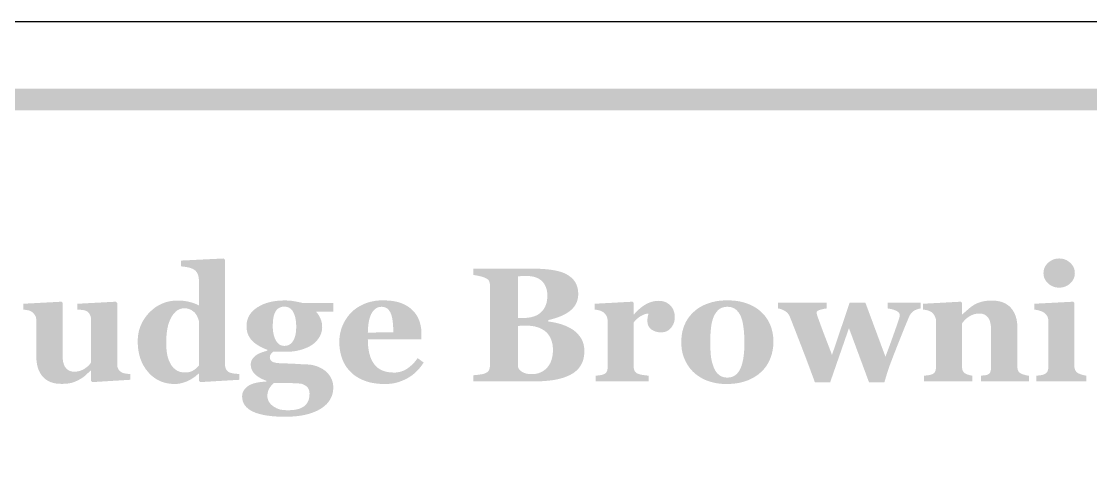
# Model space of a CAD drawing. Header units: millimetres. Extents: x 6 to 297, y 55 to 451.
# Drawn here: x 100.05 to 119.77, y 442.9 to 451.24 of the extents above; entities that cross this region are included whole.
import ezdxf

# ---------------------------------------------------------------- set-up
doc = ezdxf.new("R2010")
doc.units = ezdxf.units.MM
doc.layers.add('CUT', color=1, linetype='Continuous')
doc.layers.add('RASTER', color=7, linetype='Continuous')

msp = doc.modelspace()

# ---------------------------------------------------------------- hatches: boundary and pattern name
at = {"layer": 'RASTER'}
h = msp.add_hatch(color=7, dxfattribs=at)
h.paths.add_polyline_path([(74.2, 447.8), (74.234, 448.316), (74.338, 448.763), (74.509, 449.141), (74.75, 449.45), (75.059, 449.691), (75.438, 449.863), (75.884, 449.966), (76.4, 450), (133.6, 450), (134.116, 449.966), (134.563, 449.863), (134.941, 449.691), (135.25, 449.45), (135.491, 449.141), (135.663, 448.763), (135.766, 448.316), (135.8, 447.8), (135.8, 434.6), (135.766, 434.084), (135.663, 433.638), (135.491, 433.259), (135.25, 432.95), (134.941, 432.709), (134.563, 432.537), (134.116, 432.434), (133.6, 432.4), (76.4, 432.4), (75.884, 432.434), (75.438, 432.537), (75.059, 432.709), (74.75, 432.95), (74.509, 433.259), (74.338, 433.638), (74.234, 434.084), (74.2, 434.6)])
h.paths.add_polyline_path([(74.6, 447.8), (74.6, 434.6), (74.628, 434.178), (74.712, 433.813), (74.853, 433.503), (75.05, 433.25), (75.303, 433.053), (75.613, 432.912), (75.978, 432.828), (76.4, 432.8), (133.6, 432.8), (134.022, 432.828), (134.388, 432.912), (134.697, 433.053), (134.95, 433.25), (135.147, 433.503), (135.288, 433.813), (135.372, 434.178), (135.4, 434.6), (135.4, 447.8), (135.372, 448.222), (135.288, 448.588), (135.147, 448.897), (134.95, 449.15), (134.697, 449.347), (134.388, 449.488), (134.022, 449.572), (133.6, 449.6), (76.4, 449.6), (75.978, 449.572), (75.613, 449.488), (75.303, 449.347), (75.05, 449.15), (74.853, 448.897), (74.712, 448.588), (74.628, 448.222), (74.6, 447.8)], flags=0)
h = msp.add_hatch(color=7, dxfattribs=at)
h.paths.add_polyline_path([(104.067, 444.631), (103.345, 444.588), (103.323, 444.609), (103.323, 444.744), (103.313, 444.746), (103.294, 444.727), (103.273, 444.709), (103.252, 444.691), (103.228, 444.674), (103.203, 444.657), (103.176, 444.641), (103.148, 444.626), (103.118, 444.611), (103.088, 444.597), (103.057, 444.586), (103.026, 444.576), (102.996, 444.568), (102.965, 444.561), (102.934, 444.557), (102.903, 444.554), (102.872, 444.553), (102.799, 444.557), (102.73, 444.567), (102.664, 444.584), (102.602, 444.608), (102.542, 444.639), (102.486, 444.677), (102.433, 444.721), (102.384, 444.773), (102.339, 444.83), (102.3, 444.891), (102.267, 444.956), (102.24, 445.025), (102.219, 445.098), (102.204, 445.175), (102.195, 445.256), (102.192, 445.341), (102.195, 445.417), (102.205, 445.49), (102.222, 445.561), (102.246, 445.628), (102.276, 445.693), (102.313, 445.755), (102.356, 445.815), (102.406, 445.871), (102.462, 445.923), (102.519, 445.968), (102.58, 446.006), (102.644, 446.037), (102.71, 446.062), (102.779, 446.079), (102.851, 446.089), (102.926, 446.093), (102.956, 446.092), (102.985, 446.091), (103.014, 446.089), (103.042, 446.086), (103.07, 446.082), (103.098, 446.077), (103.125, 446.072), (103.151, 446.066), (103.177, 446.059), (103.201, 446.051), (103.224, 446.044), (103.246, 446.036), (103.267, 446.028), (103.286, 446.02), (103.303, 446.011), (103.32, 446.002), (103.32, 446.481), (103.319, 446.494), (103.318, 446.508), (103.317, 446.521), (103.314, 446.533), (103.311, 446.546), (103.307, 446.558), (103.303, 446.571), (103.298, 446.583), (103.292, 446.594), (103.286, 446.605), (103.279, 446.615), (103.272, 446.625), (103.265, 446.634), (103.257, 446.642), (103.248, 446.65), (103.239, 446.657), (103.228, 446.664), (103.215, 446.672), (103.202, 446.678), (103.188, 446.684), (103.174, 446.69), (103.158, 446.695), (103.142, 446.699), (103.126, 446.703), (103.109, 446.706), (103.092, 446.709), (103.075, 446.712), (103.057, 446.715), (103.04, 446.717), (103.023, 446.719), (103.006, 446.721), (102.989, 446.723), (102.989, 446.829), (103.78, 446.868), (103.802, 446.844), (103.802, 444.924), (103.802, 444.91), (103.803, 444.897), (103.804, 444.884), (103.806, 444.872), (103.809, 444.861), (103.812, 444.85), (103.816, 444.84), (103.82, 444.83), (103.825, 444.821), (103.831, 444.812), (103.837, 444.804), (103.844, 444.796), (103.852, 444.789), (103.86, 444.782), (103.869, 444.776), (103.879, 444.77), (103.888, 444.766), (103.897, 444.762), (103.906, 444.759), (103.917, 444.756), (103.929, 444.753), (103.942, 444.751), (103.955, 444.748), (103.969, 444.746), (103.984, 444.745), (103.998, 444.743), (104.011, 444.742), (104.023, 444.741), (104.035, 444.74), (104.047, 444.739), (104.057, 444.738), (104.067, 444.738)])
h.paths.add_polyline_path([(103.32, 444.892), (103.32, 445.719), (103.317, 445.728), (103.314, 445.736), (103.311, 445.745), (103.308, 445.755), (103.304, 445.764), (103.3, 445.774), (103.296, 445.784), (103.291, 445.794), (103.286, 445.804), (103.281, 445.814), (103.276, 445.824), (103.269, 445.834), (103.263, 445.843), (103.256, 445.853), (103.249, 445.862), (103.241, 445.871), (103.233, 445.879), (103.225, 445.886), (103.216, 445.894), (103.206, 445.9), (103.196, 445.907), (103.186, 445.914), (103.174, 445.92), (103.162, 445.926), (103.15, 445.931), (103.137, 445.936), (103.124, 445.94), (103.11, 445.943), (103.096, 445.946), (103.082, 445.948), (103.067, 445.949), (103.052, 445.949), (103.016, 445.947), (102.982, 445.939), (102.949, 445.926), (102.918, 445.908), (102.889, 445.884), (102.862, 445.856), (102.836, 445.822), (102.812, 445.784), (102.79, 445.74), (102.771, 445.692), (102.754, 445.64), (102.741, 445.584), (102.731, 445.523), (102.724, 445.459), (102.719, 445.39), (102.718, 445.316), (102.718, 445.287), (102.719, 445.258), (102.72, 445.231), (102.722, 445.204), (102.724, 445.177), (102.727, 445.152), (102.731, 445.127), (102.735, 445.103), (102.739, 445.08), (102.745, 445.057), (102.751, 445.035), (102.758, 445.013), (102.766, 444.992), (102.774, 444.971), (102.784, 444.951), (102.794, 444.931), (102.805, 444.912), (102.817, 444.894), (102.829, 444.878), (102.842, 444.862), (102.856, 444.847), (102.871, 444.834), (102.887, 444.821), (102.903, 444.809), (102.92, 444.799), (102.938, 444.79), (102.957, 444.783), (102.977, 444.777), (102.997, 444.772), (103.018, 444.768), (103.04, 444.766), (103.063, 444.766), (103.085, 444.766), (103.106, 444.768), (103.126, 444.77), (103.145, 444.774), (103.163, 444.779), (103.18, 444.785), (103.196, 444.792), (103.211, 444.8), (103.226, 444.809), (103.24, 444.819), (103.254, 444.829), (103.268, 444.84), (103.281, 444.852), (103.294, 444.864), (103.307, 444.878), (103.32, 444.892)], flags=0)
h = msp.add_hatch(color=7, dxfattribs=at)
h.paths.add_polyline_path([(119.694, 444.6), (118.768, 444.6), (118.768, 444.707), (118.778, 444.708), (118.787, 444.708), (118.796, 444.709), (118.806, 444.71), (118.815, 444.711), (118.824, 444.712), (118.834, 444.713), (118.843, 444.714), (118.852, 444.715), (118.86, 444.717), (118.869, 444.718), (118.877, 444.72), (118.885, 444.722), (118.892, 444.724), (118.899, 444.726), (118.906, 444.729), (118.917, 444.734), (118.927, 444.739), (118.937, 444.744), (118.946, 444.75), (118.953, 444.757), (118.96, 444.764), (118.966, 444.771), (118.972, 444.779), (118.976, 444.788), (118.98, 444.797), (118.983, 444.807), (118.986, 444.818), (118.988, 444.829), (118.99, 444.841), (118.99, 444.853), (118.991, 444.867), (118.991, 445.719), (118.99, 445.732), (118.989, 445.744), (118.987, 445.756), (118.985, 445.767), (118.982, 445.778), (118.978, 445.789), (118.973, 445.799), (118.967, 445.809), (118.961, 445.819), (118.955, 445.828), (118.948, 445.836), (118.941, 445.844), (118.933, 445.852), (118.926, 445.859), (118.917, 445.865), (118.909, 445.871), (118.902, 445.876), (118.894, 445.88), (118.885, 445.884), (118.876, 445.889), (118.865, 445.893), (118.854, 445.897), (118.842, 445.901), (118.829, 445.905), (118.816, 445.909), (118.803, 445.912), (118.79, 445.916), (118.778, 445.918), (118.766, 445.921), (118.754, 445.923), (118.743, 445.924), (118.731, 445.926), (118.731, 446.033), (119.449, 446.071), (119.471, 446.049), (119.471, 444.886), (119.472, 444.873), (119.473, 444.861), (119.474, 444.849), (119.477, 444.838), (119.48, 444.828), (119.484, 444.817), (119.488, 444.808), (119.493, 444.798), (119.499, 444.79), (119.505, 444.782), (119.512, 444.774), (119.52, 444.767), (119.528, 444.761), (119.537, 444.755), (119.546, 444.75), (119.556, 444.745), (119.564, 444.742), (119.571, 444.739), (119.579, 444.736), (119.587, 444.733), (119.595, 444.73), (119.603, 444.727), (119.612, 444.724), (119.621, 444.722), (119.629, 444.719), (119.638, 444.717), (119.647, 444.715), (119.656, 444.713), (119.666, 444.711), (119.675, 444.709), (119.684, 444.708), (119.694, 444.707)])
h.paths.add_polyline_path([(119.48, 446.598), (119.479, 446.571), (119.475, 446.544), (119.468, 446.519), (119.459, 446.495), (119.447, 446.472), (119.432, 446.45), (119.414, 446.428), (119.394, 446.408), (119.372, 446.39), (119.349, 446.374), (119.326, 446.361), (119.301, 446.35), (119.275, 446.341), (119.248, 446.335), (119.22, 446.331), (119.191, 446.33), (119.162, 446.331), (119.134, 446.335), (119.107, 446.341), (119.081, 446.35), (119.056, 446.361), (119.032, 446.374), (119.009, 446.39), (118.987, 446.408), (118.967, 446.428), (118.95, 446.45), (118.935, 446.472), (118.923, 446.495), (118.913, 446.519), (118.907, 446.544), (118.903, 446.571), (118.901, 446.598), (118.903, 446.625), (118.907, 446.652), (118.913, 446.677), (118.923, 446.701), (118.935, 446.725), (118.95, 446.747), (118.967, 446.768), (118.987, 446.788), (119.009, 446.807), (119.032, 446.823), (119.056, 446.837), (119.081, 446.848), (119.107, 446.856), (119.134, 446.863), (119.162, 446.866), (119.191, 446.868), (119.221, 446.866), (119.249, 446.863), (119.276, 446.856), (119.302, 446.848), (119.327, 446.837), (119.35, 446.823), (119.373, 446.807), (119.395, 446.788), (119.415, 446.768), (119.432, 446.747), (119.447, 446.725), (119.459, 446.701), (119.468, 446.677), (119.475, 446.652), (119.479, 446.625), (119.48, 446.598)])
h = msp.add_hatch(color=7, dxfattribs=at)
h.paths.add_polyline_path([(110.221, 445.554), (110.244, 445.537), (110.265, 445.519), (110.286, 445.501), (110.306, 445.481), (110.324, 445.46), (110.342, 445.438), (110.358, 445.416), (110.373, 445.392), (110.387, 445.367), (110.399, 445.341), (110.409, 445.314), (110.417, 445.286), (110.423, 445.257), (110.428, 445.226), (110.431, 445.195), (110.432, 445.162), (110.431, 445.124), (110.427, 445.086), (110.422, 445.051), (110.415, 445.017), (110.406, 444.984), (110.394, 444.953), (110.381, 444.923), (110.365, 444.895), (110.347, 444.869), (110.328, 444.843), (110.307, 444.82), (110.284, 444.798), (110.259, 444.777), (110.232, 444.757), (110.204, 444.74), (110.174, 444.723), (110.14, 444.707), (110.105, 444.692), (110.069, 444.678), (110.032, 444.666), (109.993, 444.654), (109.953, 444.644), (109.912, 444.635), (109.87, 444.628), (109.826, 444.621), (109.78, 444.616), (109.732, 444.611), (109.683, 444.607), (109.631, 444.604), (109.577, 444.602), (109.522, 444.6), (109.465, 444.6), (108.385, 444.6), (108.385, 444.714), (108.397, 444.715), (108.409, 444.717), (108.423, 444.718), (108.437, 444.72), (108.451, 444.721), (108.467, 444.723), (108.483, 444.725), (108.5, 444.727), (108.516, 444.73), (108.531, 444.732), (108.545, 444.734), (108.558, 444.737), (108.57, 444.74), (108.58, 444.742), (108.589, 444.745), (108.596, 444.748), (108.609, 444.754), (108.621, 444.76), (108.632, 444.766), (108.642, 444.773), (108.65, 444.781), (108.658, 444.789), (108.665, 444.797), (108.67, 444.806), (108.675, 444.815), (108.679, 444.825), (108.682, 444.836), (108.685, 444.847), (108.687, 444.859), (108.689, 444.872), (108.69, 444.885), (108.69, 444.899), (108.69, 446.364), (108.69, 446.377), (108.689, 446.389), (108.688, 446.401), (108.686, 446.412), (108.684, 446.423), (108.681, 446.433), (108.678, 446.442), (108.674, 446.452), (108.669, 446.46), (108.663, 446.469), (108.655, 446.477), (108.646, 446.485), (108.636, 446.492), (108.624, 446.499), (108.611, 446.506), (108.596, 446.513), (108.585, 446.518), (108.573, 446.522), (108.56, 446.526), (108.547, 446.53), (108.534, 446.534), (108.52, 446.538), (108.506, 446.541), (108.491, 446.545), (108.476, 446.548), (108.462, 446.55), (108.448, 446.553), (108.434, 446.556), (108.421, 446.558), (108.409, 446.56), (108.397, 446.562), (108.385, 446.564), (108.385, 446.679), (109.515, 446.679), (109.618, 446.677), (109.713, 446.671), (109.801, 446.662), (109.882, 446.649), (109.955, 446.633), (110.021, 446.613), (110.079, 446.589), (110.13, 446.561), (110.174, 446.53), (110.213, 446.496), (110.245, 446.458), (110.272, 446.416), (110.292, 446.371), (110.307, 446.323), (110.316, 446.271), (110.319, 446.216), (110.318, 446.19), (110.316, 446.165), (110.313, 446.14), (110.308, 446.117), (110.302, 446.094), (110.295, 446.072), (110.286, 446.051), (110.276, 446.03), (110.265, 446.011), (110.253, 445.992), (110.239, 445.974), (110.225, 445.956), (110.209, 445.939), (110.192, 445.923), (110.174, 445.907), (110.155, 445.892), (110.136, 445.879), (110.117, 445.866), (110.097, 445.853), (110.076, 445.841), (110.054, 445.83), (110.031, 445.819), (110.008, 445.808), (109.983, 445.798), (109.958, 445.789), (109.933, 445.779), (109.907, 445.77), (109.88, 445.762), (109.853, 445.754), (109.826, 445.746), (109.798, 445.739), (109.77, 445.732), (109.77, 445.704), (109.798, 445.701), (109.827, 445.697), (109.856, 445.692), (109.886, 445.686), (109.916, 445.679), (109.946, 445.672), (109.976, 445.663), (110.007, 445.654), (110.037, 445.644), (110.066, 445.633), (110.095, 445.622), (110.122, 445.609), (110.148, 445.597), (110.173, 445.583), (110.197, 445.569), (110.221, 445.554)])
h.paths.add_polyline_path([(109.749, 446.179), (109.748, 446.221), (109.743, 446.261), (109.735, 446.298), (109.725, 446.333), (109.711, 446.365), (109.694, 446.396), (109.674, 446.423), (109.652, 446.449), (109.626, 446.471), (109.597, 446.491), (109.565, 446.508), (109.53, 446.521), (109.492, 446.532), (109.451, 446.539), (109.407, 446.544), (109.359, 446.545), (109.352, 446.545), (109.344, 446.545), (109.336, 446.545), (109.327, 446.545), (109.318, 446.544), (109.308, 446.544), (109.298, 446.544), (109.287, 446.543), (109.276, 446.543), (109.265, 446.542), (109.255, 446.542), (109.245, 446.541), (109.236, 446.541), (109.227, 446.54), (109.218, 446.54), (109.21, 446.539), (109.21, 445.769), (109.286, 445.769), (109.344, 445.771), (109.397, 445.776), (109.447, 445.784), (109.492, 445.797), (109.534, 445.812), (109.572, 445.831), (109.606, 445.854), (109.636, 445.88), (109.663, 445.908), (109.686, 445.94), (109.705, 445.974), (109.721, 446.01), (109.733, 446.048), (109.742, 446.09), (109.747, 446.133), (109.749, 446.179)], flags=0)
h.paths.add_polyline_path([(109.852, 445.182), (109.85, 445.234), (109.844, 445.284), (109.833, 445.33), (109.819, 445.373), (109.801, 445.413), (109.779, 445.45), (109.753, 445.484), (109.723, 445.514), (109.689, 445.541), (109.651, 445.565), (109.61, 445.585), (109.566, 445.601), (109.517, 445.614), (109.466, 445.623), (109.411, 445.628), (109.352, 445.63), (109.345, 445.63), (109.337, 445.63), (109.329, 445.629), (109.32, 445.629), (109.31, 445.629), (109.3, 445.629), (109.289, 445.628), (109.278, 445.628), (109.267, 445.627), (109.257, 445.627), (109.247, 445.626), (109.238, 445.626), (109.23, 445.625), (109.222, 445.625), (109.216, 445.624), (109.21, 445.624), (109.21, 444.864), (109.214, 444.85), (109.22, 444.838), (109.228, 444.825), (109.237, 444.814), (109.248, 444.803), (109.261, 444.792), (109.276, 444.782), (109.292, 444.772), (109.31, 444.763), (109.328, 444.756), (109.348, 444.749), (109.368, 444.744), (109.389, 444.74), (109.412, 444.737), (109.435, 444.735), (109.459, 444.735), (109.502, 444.737), (109.542, 444.742), (109.581, 444.751), (109.617, 444.764), (109.651, 444.781), (109.684, 444.801), (109.714, 444.824), (109.742, 444.852), (109.768, 444.883), (109.79, 444.916), (109.809, 444.953), (109.824, 444.993), (109.836, 445.036), (109.845, 445.081), (109.85, 445.13), (109.852, 445.182)], flags=0)
for points in [[(102.054, 444.631), (101.355, 444.588), (101.333, 444.609), (101.333, 444.801), (101.325, 444.801), (101.312, 444.789), (101.3, 444.778), (101.288, 444.767), (101.275, 444.756), (101.263, 444.745), (101.251, 444.734), (101.239, 444.723), (101.227, 444.712), (101.215, 444.701), (101.202, 444.691), (101.189, 444.681), (101.175, 444.671), (101.161, 444.661), (101.146, 444.652), (101.13, 444.643), (101.114, 444.634), (101.095, 444.624), (101.077, 444.615), (101.059, 444.607), (101.041, 444.599), (101.024, 444.592), (101.006, 444.586), (100.989, 444.58), (100.972, 444.575), (100.955, 444.571), (100.935, 444.567), (100.914, 444.563), (100.891, 444.561), (100.865, 444.559), (100.838, 444.557), (100.809, 444.556), (100.778, 444.556), (100.725, 444.558), (100.674, 444.564), (100.627, 444.575), (100.583, 444.589), (100.542, 444.608), (100.505, 444.631), (100.47, 444.658), (100.439, 444.689), (100.412, 444.724), (100.388, 444.763), (100.367, 444.805), (100.351, 444.85), (100.338, 444.899), (100.329, 444.951), (100.323, 445.007), (100.321, 445.066), (100.321, 445.725), (100.321, 445.739), (100.32, 445.752), (100.318, 445.765), (100.316, 445.777), (100.313, 445.788), (100.309, 445.799), (100.304, 445.809), (100.299, 445.818), (100.294, 445.827), (100.287, 445.835), (100.281, 445.844), (100.274, 445.852), (100.266, 445.86), (100.258, 445.867), (100.25, 445.875), (100.241, 445.882), (100.233, 445.887), (100.225, 445.892), (100.216, 445.896), (100.207, 445.901), (100.197, 445.904), (100.187, 445.908), (100.176, 445.911), (100.165, 445.913), (100.153, 445.916), (100.142, 445.918), (100.131, 445.919), (100.12, 445.921), (100.109, 445.923), (100.099, 445.924), (100.089, 445.925), (100.08, 445.926), (100.08, 446.033), (100.79, 446.071), (100.806, 446.049), (100.806, 445.075), (100.807, 445.038), (100.81, 445.004), (100.814, 444.973), (100.821, 444.944), (100.829, 444.917), (100.839, 444.893), (100.85, 444.871), (100.864, 444.852), (100.879, 444.835), (100.896, 444.821), (100.913, 444.808), (100.933, 444.798), (100.953, 444.79), (100.975, 444.785), (100.998, 444.781), (101.023, 444.78), (101.049, 444.781), (101.074, 444.784), (101.098, 444.788), (101.122, 444.794), (101.145, 444.801), (101.167, 444.811), (101.189, 444.822), (101.21, 444.834), (101.23, 444.848), (101.248, 444.862), (101.266, 444.876), (101.281, 444.89), (101.296, 444.905), (101.309, 444.92), (101.32, 444.935), (101.331, 444.95), (101.331, 445.74), (101.33, 445.752), (101.329, 445.764), (101.328, 445.776), (101.326, 445.787), (101.323, 445.798), (101.32, 445.809), (101.316, 445.819), (101.312, 445.829), (101.306, 445.839), (101.301, 445.848), (101.295, 445.857), (101.288, 445.865), (101.281, 445.873), (101.273, 445.88), (101.265, 445.887), (101.256, 445.893), (101.249, 445.898), (101.241, 445.902), (101.233, 445.905), (101.224, 445.908), (101.214, 445.911), (101.204, 445.913), (101.192, 445.915), (101.18, 445.917), (101.168, 445.918), (101.156, 445.92), (101.143, 445.921), (101.131, 445.922), (101.118, 445.923), (101.106, 445.924), (101.093, 445.925), (101.08, 445.926), (101.08, 446.033), (101.791, 446.071), (101.813, 446.049), (101.813, 444.918), (101.813, 444.905), (101.814, 444.893), (101.815, 444.882), (101.818, 444.87), (101.821, 444.86), (101.824, 444.85), (101.828, 444.84), (101.833, 444.831), (101.838, 444.822), (101.844, 444.813), (101.851, 444.805), (101.858, 444.798), (101.866, 444.79), (101.874, 444.783), (101.883, 444.776), (101.893, 444.77), (101.9, 444.766), (101.908, 444.762), (101.916, 444.758), (101.925, 444.755), (101.934, 444.752), (101.944, 444.75), (101.955, 444.748), (101.966, 444.746), (101.977, 444.744), (101.988, 444.743), (101.999, 444.742), (102.01, 444.74), (102.021, 444.74), (102.032, 444.739), (102.043, 444.738), (102.054, 444.738)], [(112.1, 445.785), (112.099, 445.758), (112.096, 445.731), (112.09, 445.705), (112.083, 445.681), (112.073, 445.656), (112.061, 445.633), (112.047, 445.611), (112.031, 445.59), (112.013, 445.57), (111.994, 445.553), (111.973, 445.538), (111.951, 445.526), (111.928, 445.517), (111.903, 445.511), (111.877, 445.507), (111.85, 445.505), (111.823, 445.506), (111.798, 445.509), (111.774, 445.513), (111.751, 445.519), (111.729, 445.526), (111.708, 445.536), (111.688, 445.547), (111.669, 445.559), (111.651, 445.574), (111.636, 445.59), (111.624, 445.607), (111.613, 445.626), (111.605, 445.647), (111.599, 445.67), (111.596, 445.694), (111.595, 445.719), (111.595, 445.732), (111.595, 445.743), (111.596, 445.754), (111.597, 445.765), (111.598, 445.774), (111.599, 445.783), (111.6, 445.791), (111.602, 445.799), (111.604, 445.806), (111.606, 445.813), (111.607, 445.82), (111.609, 445.827), (111.611, 445.833), (111.612, 445.84), (111.614, 445.846), (111.615, 445.852), (111.598, 445.851), (111.581, 445.848), (111.564, 445.844), (111.546, 445.839), (111.528, 445.833), (111.51, 445.825), (111.492, 445.816), (111.473, 445.806), (111.455, 445.794), (111.437, 445.782), (111.42, 445.768), (111.403, 445.754), (111.387, 445.739), (111.371, 445.723), (111.356, 445.706), (111.341, 445.688), (111.341, 444.884), (111.342, 444.872), (111.342, 444.86), (111.344, 444.848), (111.345, 444.837), (111.348, 444.827), (111.35, 444.817), (111.354, 444.808), (111.357, 444.799), (111.362, 444.791), (111.367, 444.783), (111.373, 444.776), (111.379, 444.769), (111.386, 444.763), (111.394, 444.757), (111.402, 444.751), (111.412, 444.746), (111.42, 444.743), (111.43, 444.739), (111.441, 444.735), (111.454, 444.732), (111.468, 444.728), (111.483, 444.725), (111.499, 444.722), (111.516, 444.719), (111.534, 444.717), (111.55, 444.714), (111.565, 444.712), (111.579, 444.711), (111.591, 444.709), (111.602, 444.708), (111.612, 444.707), (111.621, 444.707), (111.621, 444.6), (110.641, 444.6), (110.641, 444.707), (110.65, 444.708), (110.659, 444.709), (110.669, 444.709), (110.678, 444.71), (110.687, 444.711), (110.696, 444.713), (110.706, 444.714), (110.715, 444.715), (110.724, 444.716), (110.733, 444.718), (110.742, 444.719), (110.75, 444.721), (110.757, 444.723), (110.765, 444.725), (110.772, 444.727), (110.779, 444.729), (110.79, 444.733), (110.8, 444.738), (110.81, 444.743), (110.818, 444.749), (110.826, 444.756), (110.833, 444.763), (110.838, 444.771), (110.843, 444.779), (110.847, 444.787), (110.851, 444.797), (110.854, 444.807), (110.856, 444.818), (110.858, 444.829), (110.86, 444.841), (110.861, 444.853), (110.861, 444.867), (110.861, 445.719), (110.86, 445.732), (110.859, 445.745), (110.857, 445.757), (110.855, 445.769), (110.851, 445.781), (110.847, 445.792), (110.842, 445.803), (110.836, 445.814), (110.83, 445.824), (110.823, 445.833), (110.816, 445.843), (110.808, 445.851), (110.801, 445.859), (110.793, 445.867), (110.785, 445.874), (110.776, 445.88), (110.769, 445.885), (110.762, 445.889), (110.754, 445.893), (110.746, 445.896), (110.737, 445.9), (110.729, 445.903), (110.719, 445.907), (110.709, 445.91), (110.699, 445.912), (110.689, 445.915), (110.678, 445.917), (110.667, 445.919), (110.656, 445.921), (110.644, 445.923), (110.633, 445.924), (110.621, 445.926), (110.621, 446.033), (111.319, 446.071), (111.341, 446.049), (111.341, 445.836), (111.347, 445.836), (111.373, 445.865), (111.398, 445.892), (111.425, 445.917), (111.451, 445.941), (111.478, 445.963), (111.506, 445.984), (111.534, 446.003), (111.562, 446.02), (111.59, 446.036), (111.619, 446.049), (111.648, 446.061), (111.678, 446.07), (111.707, 446.077), (111.737, 446.083), (111.768, 446.086), (111.798, 446.087), (111.832, 446.086), (111.863, 446.082), (111.893, 446.075), (111.921, 446.066), (111.948, 446.054), (111.973, 446.039), (111.996, 446.022), (112.017, 446.003), (112.037, 445.981), (112.054, 445.957), (112.068, 445.933), (112.079, 445.906), (112.088, 445.878), (112.095, 445.849), (112.099, 445.818), (112.1, 445.785)], [(116.634, 445.946), (116.617, 445.943), (116.601, 445.94), (116.585, 445.935), (116.569, 445.93), (116.554, 445.924), (116.538, 445.917), (116.524, 445.91), (116.509, 445.902), (116.495, 445.892), (116.482, 445.881), (116.469, 445.867), (116.457, 445.852), (116.445, 445.835), (116.433, 445.817), (116.423, 445.796), (116.413, 445.773), (116.388, 445.712), (116.364, 445.654), (116.341, 445.599), (116.32, 445.547), (116.3, 445.498), (116.282, 445.452), (116.265, 445.409), (116.249, 445.369), (116.232, 445.328), (116.215, 445.284), (116.195, 445.235), (116.175, 445.181), (116.152, 445.124), (116.128, 445.062), (116.103, 444.996), (116.076, 444.925), (116.07, 444.909), (116.063, 444.892), (116.057, 444.874), (116.05, 444.854), (116.043, 444.832), (116.035, 444.81), (116.027, 444.785), (116.019, 444.76), (116.011, 444.734), (116.004, 444.709), (115.997, 444.686), (115.99, 444.664), (115.984, 444.643), (115.978, 444.623), (115.972, 444.604), (115.967, 444.587), (115.682, 444.587), (115.313, 445.583), (114.967, 444.587), (114.684, 444.587), (114.648, 444.684), (114.614, 444.776), (114.582, 444.862), (114.552, 444.942), (114.524, 445.017), (114.498, 445.086), (114.473, 445.149), (114.451, 445.207), (114.429, 445.265), (114.405, 445.326), (114.379, 445.392), (114.352, 445.463), (114.323, 445.538), (114.292, 445.617), (114.259, 445.701), (114.224, 445.789), (114.217, 445.806), (114.209, 445.822), (114.199, 445.837), (114.188, 445.851), (114.177, 445.864), (114.164, 445.876), (114.149, 445.888), (114.134, 445.898), (114.118, 445.907), (114.102, 445.916), (114.086, 445.923), (114.069, 445.93), (114.053, 445.935), (114.036, 445.94), (114.02, 445.944), (114.003, 445.946), (114.003, 446.053), (114.902, 446.053), (114.902, 445.946), (114.89, 445.945), (114.876, 445.943), (114.862, 445.941), (114.848, 445.938), (114.833, 445.935), (114.817, 445.931), (114.801, 445.927), (114.784, 445.923), (114.768, 445.918), (114.754, 445.912), (114.742, 445.907), (114.732, 445.9), (114.725, 445.894), (114.719, 445.887), (114.716, 445.879), (114.715, 445.871), (114.715, 445.868), (114.715, 445.864), (114.715, 445.861), (114.716, 445.858), (114.716, 445.855), (114.717, 445.852), (114.718, 445.849), (114.719, 445.846), (114.72, 445.843), (114.721, 445.839), (114.722, 445.835), (114.723, 445.83), (114.725, 445.825), (114.727, 445.819), (114.729, 445.813), (114.731, 445.806), (114.741, 445.776), (114.753, 445.744), (114.765, 445.711), (114.778, 445.675), (114.792, 445.637), (114.807, 445.597), (114.823, 445.555), (114.839, 445.51), (114.857, 445.464), (114.875, 445.416), (114.894, 445.366), (114.914, 445.315), (114.935, 445.261), (114.956, 445.206), (114.978, 445.148), (115, 445.089), (115.326, 446.053), (115.616, 446.053), (115.986, 445.057), (116.007, 445.112), (116.026, 445.164), (116.045, 445.213), (116.062, 445.259), (116.077, 445.302), (116.092, 445.341), (116.105, 445.378), (116.117, 445.412), (116.129, 445.446), (116.142, 445.482), (116.155, 445.52), (116.17, 445.561), (116.185, 445.604), (116.2, 445.649), (116.217, 445.697), (116.234, 445.747), (116.236, 445.755), (116.239, 445.762), (116.24, 445.769), (116.242, 445.776), (116.244, 445.783), (116.245, 445.789), (116.246, 445.796), (116.246, 445.802), (116.247, 445.808), (116.247, 445.813), (116.247, 445.818), (116.248, 445.822), (116.248, 445.826), (116.248, 445.829), (116.247, 445.831), (116.247, 445.833), (116.247, 445.84), (116.245, 445.846), (116.243, 445.852), (116.24, 445.858), (116.237, 445.864), (116.232, 445.87), (116.227, 445.876), (116.221, 445.881), (116.214, 445.886), (116.207, 445.891), (116.199, 445.896), (116.192, 445.9), (116.184, 445.904), (116.175, 445.908), (116.167, 445.912), (116.158, 445.915), (116.149, 445.919), (116.14, 445.922), (116.131, 445.924), (116.122, 445.927), (116.113, 445.93), (116.104, 445.932), (116.095, 445.934), (116.087, 445.936), (116.078, 445.938), (116.07, 445.939), (116.062, 445.941), (116.055, 445.942), (116.048, 445.943), (116.041, 445.944), (116.035, 445.945), (116.029, 445.946), (116.029, 446.053), (116.634, 446.053)], [(118.632, 444.6), (117.75, 444.6), (117.75, 444.707), (117.757, 444.708), (117.765, 444.708), (117.773, 444.709), (117.781, 444.71), (117.789, 444.711), (117.798, 444.712), (117.808, 444.713), (117.817, 444.714), (117.827, 444.715), (117.836, 444.717), (117.844, 444.718), (117.852, 444.72), (117.859, 444.722), (117.866, 444.724), (117.872, 444.726), (117.877, 444.729), (117.885, 444.733), (117.892, 444.738), (117.898, 444.743), (117.904, 444.749), (117.909, 444.755), (117.914, 444.761), (117.918, 444.768), (117.921, 444.776), (117.924, 444.784), (117.927, 444.793), (117.929, 444.803), (117.931, 444.814), (117.933, 444.826), (117.934, 444.838), (117.934, 444.852), (117.935, 444.867), (117.935, 445.552), (117.934, 445.588), (117.931, 445.622), (117.927, 445.654), (117.921, 445.683), (117.913, 445.71), (117.904, 445.735), (117.893, 445.757), (117.88, 445.777), (117.865, 445.795), (117.849, 445.81), (117.831, 445.823), (117.812, 445.834), (117.791, 445.842), (117.768, 445.848), (117.744, 445.851), (117.718, 445.852), (117.703, 445.852), (117.689, 445.851), (117.675, 445.85), (117.661, 445.848), (117.648, 445.846), (117.634, 445.843), (117.621, 445.839), (117.609, 445.835), (117.596, 445.83), (117.584, 445.825), (117.571, 445.819), (117.559, 445.813), (117.546, 445.807), (117.534, 445.799), (117.522, 445.792), (117.51, 445.784), (117.499, 445.776), (117.49, 445.769), (117.48, 445.761), (117.471, 445.754), (117.463, 445.746), (117.456, 445.739), (117.448, 445.731), (117.442, 445.724), (117.435, 445.716), (117.429, 445.709), (117.424, 445.701), (117.418, 445.695), (117.413, 445.688), (117.408, 445.682), (117.403, 445.675), (117.398, 445.669), (117.398, 444.883), (117.399, 444.87), (117.399, 444.858), (117.4, 444.847), (117.402, 444.836), (117.404, 444.825), (117.407, 444.815), (117.41, 444.806), (117.413, 444.797), (117.417, 444.789), (117.422, 444.781), (117.427, 444.774), (117.432, 444.767), (117.439, 444.761), (117.446, 444.755), (117.453, 444.75), (117.461, 444.745), (117.467, 444.742), (117.474, 444.739), (117.481, 444.736), (117.488, 444.733), (117.495, 444.73), (117.503, 444.727), (117.511, 444.724), (117.52, 444.722), (117.529, 444.719), (117.538, 444.717), (117.546, 444.715), (117.555, 444.713), (117.563, 444.711), (117.572, 444.709), (117.58, 444.708), (117.589, 444.707), (117.589, 444.6), (116.698, 444.6), (116.698, 444.707), (116.707, 444.708), (116.717, 444.709), (116.726, 444.709), (116.735, 444.71), (116.744, 444.711), (116.754, 444.713), (116.763, 444.714), (116.772, 444.715), (116.781, 444.716), (116.79, 444.718), (116.799, 444.719), (116.807, 444.721), (116.815, 444.723), (116.822, 444.725), (116.829, 444.727), (116.836, 444.729), (116.847, 444.733), (116.858, 444.738), (116.867, 444.743), (116.875, 444.749), (116.883, 444.756), (116.89, 444.763), (116.896, 444.771), (116.9, 444.779), (116.905, 444.787), (116.908, 444.797), (116.911, 444.807), (116.914, 444.818), (116.915, 444.829), (116.917, 444.841), (116.918, 444.853), (116.918, 444.867), (116.918, 445.719), (116.918, 445.73), (116.917, 445.742), (116.915, 445.753), (116.912, 445.764), (116.909, 445.775), (116.905, 445.786), (116.9, 445.797), (116.895, 445.808), (116.888, 445.819), (116.882, 445.829), (116.875, 445.839), (116.867, 445.848), (116.86, 445.857), (116.851, 445.865), (116.842, 445.873), (116.833, 445.88), (116.826, 445.885), (116.819, 445.889), (116.811, 445.893), (116.803, 445.896), (116.795, 445.9), (116.786, 445.903), (116.776, 445.907), (116.766, 445.91), (116.756, 445.912), (116.746, 445.915), (116.735, 445.917), (116.724, 445.919), (116.713, 445.921), (116.701, 445.923), (116.69, 445.924), (116.678, 445.926), (116.678, 446.033), (117.376, 446.071), (117.398, 446.049), (117.398, 445.836), (117.404, 445.836), (117.415, 445.846), (117.426, 445.856), (117.438, 445.866), (117.45, 445.877), (117.462, 445.888), (117.476, 445.899), (117.49, 445.912), (117.504, 445.924), (117.518, 445.937), (117.533, 445.949), (117.547, 445.96), (117.56, 445.971), (117.574, 445.981), (117.587, 445.99), (117.6, 445.999), (117.612, 446.008), (117.626, 446.016), (117.642, 446.025), (117.658, 446.033), (117.675, 446.04), (117.693, 446.048), (117.713, 446.055), (117.733, 446.061), (117.754, 446.068), (117.777, 446.074), (117.799, 446.079), (117.822, 446.083), (117.845, 446.086), (117.869, 446.089), (117.893, 446.091), (117.917, 446.092), (117.942, 446.093), (118, 446.091), (118.054, 446.084), (118.104, 446.074), (118.151, 446.059), (118.194, 446.04), (118.233, 446.016), (118.268, 445.989), (118.3, 445.957), (118.328, 445.922), (118.352, 445.884), (118.373, 445.843), (118.39, 445.8), (118.403, 445.753), (118.412, 445.704), (118.418, 445.652), (118.419, 445.598), (118.419, 444.88), (118.42, 444.867), (118.42, 444.854), (118.422, 444.842), (118.423, 444.831), (118.426, 444.821), (118.428, 444.811), (118.432, 444.802), (118.436, 444.793), (118.44, 444.786), (118.445, 444.778), (118.452, 444.771), (118.459, 444.764), (118.467, 444.758), (118.475, 444.752), (118.485, 444.747), (118.496, 444.742), (118.502, 444.74), (118.508, 444.737), (118.515, 444.734), (118.522, 444.732), (118.529, 444.729), (118.537, 444.727), (118.545, 444.724), (118.553, 444.722), (118.562, 444.719), (118.571, 444.717), (118.581, 444.715), (118.59, 444.713), (118.6, 444.711), (118.61, 444.709), (118.621, 444.708), (118.632, 444.707)]]:
    msp.add_hatch(color=7, dxfattribs=at).paths.add_polyline_path(points)
h = msp.add_hatch(color=7, dxfattribs=at)
h.paths.add_polyline_path([(105.803, 445.889), (105.48, 445.889), (105.494, 445.873), (105.507, 445.856), (105.519, 445.84), (105.53, 445.823), (105.541, 445.806), (105.55, 445.788), (105.559, 445.771), (105.566, 445.753), (105.573, 445.735), (105.579, 445.717), (105.584, 445.698), (105.588, 445.68), (105.591, 445.661), (105.593, 445.642), (105.594, 445.623), (105.595, 445.603), (105.594, 445.578), (105.591, 445.554), (105.587, 445.529), (105.581, 445.505), (105.574, 445.482), (105.564, 445.459), (105.553, 445.436), (105.541, 445.414), (105.526, 445.392), (105.511, 445.371), (105.495, 445.352), (105.478, 445.333), (105.46, 445.316), (105.44, 445.299), (105.42, 445.284), (105.398, 445.269), (105.376, 445.256), (105.352, 445.242), (105.327, 445.23), (105.301, 445.219), (105.275, 445.208), (105.247, 445.198), (105.219, 445.189), (105.189, 445.18), (105.159, 445.173), (105.128, 445.166), (105.096, 445.16), (105.064, 445.156), (105.031, 445.152), (104.997, 445.15), (104.963, 445.148), (104.928, 445.148), (104.689, 445.148), (104.685, 445.144), (104.68, 445.14), (104.676, 445.136), (104.671, 445.131), (104.666, 445.125), (104.661, 445.119), (104.656, 445.113), (104.651, 445.106), (104.646, 445.099), (104.641, 445.092), (104.638, 445.085), (104.635, 445.078), (104.632, 445.071), (104.631, 445.064), (104.63, 445.058), (104.629, 445.051), (104.63, 445.036), (104.633, 445.021), (104.637, 445.008), (104.642, 444.997), (104.649, 444.986), (104.658, 444.977), (104.669, 444.969), (104.681, 444.962), (104.695, 444.956), (104.712, 444.951), (104.731, 444.946), (104.753, 444.942), (104.777, 444.939), (104.805, 444.937), (104.834, 444.935), (104.867, 444.934), (104.9, 444.933), (104.934, 444.932), (104.967, 444.931), (105.001, 444.93), (105.034, 444.928), (105.068, 444.927), (105.102, 444.925), (105.136, 444.923), (105.169, 444.921), (105.199, 444.919), (105.227, 444.918), (105.253, 444.917), (105.276, 444.916), (105.297, 444.915), (105.315, 444.914), (105.331, 444.913), (105.352, 444.912), (105.373, 444.91), (105.395, 444.907), (105.416, 444.903), (105.437, 444.898), (105.458, 444.892), (105.479, 444.886), (105.5, 444.879), (105.52, 444.871), (105.54, 444.863), (105.559, 444.854), (105.578, 444.844), (105.595, 444.834), (105.612, 444.824), (105.629, 444.812), (105.645, 444.801), (105.661, 444.787), (105.677, 444.773), (105.692, 444.758), (105.706, 444.742), (105.72, 444.725), (105.732, 444.708), (105.745, 444.689), (105.756, 444.67), (105.766, 444.649), (105.775, 444.628), (105.783, 444.606), (105.789, 444.584), (105.794, 444.56), (105.797, 444.536), (105.799, 444.511), (105.8, 444.486), (105.799, 444.458), (105.796, 444.431), (105.792, 444.404), (105.786, 444.378), (105.779, 444.352), (105.77, 444.326), (105.759, 444.301), (105.746, 444.276), (105.732, 444.252), (105.716, 444.229), (105.698, 444.206), (105.679, 444.185), (105.657, 444.164), (105.634, 444.144), (105.61, 444.125), (105.583, 444.106), (105.553, 444.088), (105.522, 444.071), (105.49, 444.055), (105.456, 444.04), (105.42, 444.026), (105.383, 444.013), (105.345, 444.001), (105.305, 443.991), (105.264, 443.981), (105.22, 443.973), (105.173, 443.966), (105.124, 443.96), (105.073, 443.955), (105.019, 443.952), (104.963, 443.95), (104.905, 443.95), (104.811, 443.951), (104.724, 443.955), (104.642, 443.963), (104.566, 443.973), (104.495, 443.986), (104.431, 444.002), (104.372, 444.021), (104.319, 444.043), (104.272, 444.068), (104.231, 444.096), (104.197, 444.127), (104.168, 444.161), (104.146, 444.197), (104.131, 444.237), (104.121, 444.279), (104.118, 444.325), (104.12, 444.353), (104.125, 444.38), (104.133, 444.406), (104.145, 444.43), (104.161, 444.453), (104.179, 444.475), (104.201, 444.496), (104.227, 444.515), (104.256, 444.533), (104.288, 444.548), (104.325, 444.562), (104.365, 444.573), (104.409, 444.582), (104.457, 444.589), (104.508, 444.594), (104.563, 444.597), (104.563, 444.615), (104.531, 444.626), (104.5, 444.639), (104.471, 444.653), (104.444, 444.668), (104.418, 444.683), (104.395, 444.7), (104.373, 444.717), (104.353, 444.735), (104.336, 444.755), (104.32, 444.775), (104.307, 444.795), (104.297, 444.817), (104.288, 444.839), (104.283, 444.862), (104.279, 444.886), (104.278, 444.911), (104.278, 444.926), (104.28, 444.94), (104.282, 444.954), (104.285, 444.967), (104.29, 444.98), (104.295, 444.992), (104.301, 445.004), (104.308, 445.015), (104.316, 445.025), (104.324, 445.035), (104.333, 445.045), (104.342, 445.054), (104.352, 445.064), (104.362, 445.073), (104.373, 445.081), (104.385, 445.089), (104.395, 445.096), (104.406, 445.103), (104.418, 445.109), (104.43, 445.115), (104.443, 445.121), (104.456, 445.126), (104.47, 445.132), (104.484, 445.137), (104.499, 445.142), (104.512, 445.146), (104.526, 445.151), (104.538, 445.155), (104.55, 445.158), (104.562, 445.162), (104.572, 445.165), (104.583, 445.168), (104.583, 445.184), (104.535, 445.203), (104.49, 445.223), (104.449, 445.244), (104.411, 445.266), (104.376, 445.289), (104.345, 445.312), (104.317, 445.337), (104.292, 445.363), (104.27, 445.39), (104.251, 445.419), (104.235, 445.449), (104.222, 445.48), (104.212, 445.513), (104.205, 445.548), (104.2, 445.584), (104.199, 445.621), (104.202, 445.673), (104.211, 445.723), (104.227, 445.77), (104.248, 445.815), (104.276, 445.856), (104.31, 445.895), (104.351, 445.932), (104.397, 445.965), (104.448, 445.995), (104.503, 446.022), (104.561, 446.044), (104.622, 446.062), (104.687, 446.076), (104.755, 446.086), (104.826, 446.092), (104.9, 446.094), (104.925, 446.094), (104.95, 446.093), (104.974, 446.092), (104.998, 446.09), (105.022, 446.088), (105.046, 446.085), (105.07, 446.081), (105.093, 446.077), (105.116, 446.073), (105.137, 446.069), (105.156, 446.065), (105.175, 446.061), (105.192, 446.058), (105.207, 446.054), (105.222, 446.051), (105.234, 446.047), (105.803, 446.047)])
h.paths.add_polyline_path([(105.116, 445.609), (105.115, 445.651), (105.112, 445.69), (105.108, 445.728), (105.102, 445.763), (105.095, 445.795), (105.085, 445.826), (105.074, 445.854), (105.062, 445.88), (105.047, 445.904), (105.031, 445.924), (105.013, 445.941), (104.993, 445.955), (104.971, 445.966), (104.947, 445.974), (104.922, 445.978), (104.895, 445.98), (104.88, 445.979), (104.867, 445.978), (104.854, 445.976), (104.841, 445.973), (104.829, 445.969), (104.817, 445.965), (104.806, 445.959), (104.795, 445.953), (104.785, 445.946), (104.775, 445.938), (104.765, 445.929), (104.756, 445.92), (104.748, 445.909), (104.74, 445.899), (104.733, 445.887), (104.726, 445.874), (104.72, 445.862), (104.715, 445.848), (104.71, 445.835), (104.705, 445.82), (104.701, 445.806), (104.698, 445.79), (104.695, 445.774), (104.692, 445.758), (104.69, 445.741), (104.689, 445.724), (104.687, 445.707), (104.686, 445.69), (104.685, 445.673), (104.684, 445.656), (104.684, 445.639), (104.684, 445.621), (104.684, 445.582), (104.687, 445.545), (104.691, 445.509), (104.698, 445.476), (104.705, 445.444), (104.715, 445.414), (104.726, 445.385), (104.739, 445.359), (104.754, 445.335), (104.77, 445.314), (104.788, 445.296), (104.807, 445.282), (104.827, 445.271), (104.849, 445.263), (104.873, 445.258), (104.897, 445.256), (104.923, 445.258), (104.947, 445.262), (104.97, 445.269), (104.991, 445.279), (105.01, 445.292), (105.028, 445.308), (105.044, 445.327), (105.059, 445.349), (105.073, 445.373), (105.084, 445.399), (105.094, 445.428), (105.102, 445.46), (105.108, 445.494), (105.112, 445.53), (105.115, 445.568), (105.116, 445.609)], flags=0)
h.paths.add_polyline_path([(105.362, 444.379), (105.361, 444.391), (105.36, 444.404), (105.358, 444.416), (105.355, 444.428), (105.351, 444.441), (105.346, 444.453), (105.341, 444.465), (105.334, 444.478), (105.326, 444.49), (105.316, 444.501), (105.303, 444.512), (105.289, 444.522), (105.272, 444.532), (105.254, 444.541), (105.233, 444.55), (105.209, 444.558), (105.195, 444.56), (105.179, 444.562), (105.16, 444.563), (105.14, 444.565), (105.117, 444.566), (105.092, 444.567), (105.065, 444.568), (105.036, 444.569), (105.004, 444.57), (104.97, 444.571), (104.933, 444.571), (104.893, 444.571), (104.85, 444.572), (104.804, 444.572), (104.755, 444.572), (104.704, 444.572), (104.692, 444.561), (104.68, 444.549), (104.668, 444.537), (104.657, 444.524), (104.647, 444.511), (104.637, 444.497), (104.627, 444.483), (104.618, 444.468), (104.61, 444.453), (104.603, 444.437), (104.597, 444.42), (104.593, 444.402), (104.589, 444.383), (104.586, 444.364), (104.585, 444.344), (104.584, 444.323), (104.584, 444.314), (104.585, 444.304), (104.587, 444.295), (104.589, 444.285), (104.592, 444.275), (104.596, 444.264), (104.6, 444.253), (104.604, 444.243), (104.61, 444.232), (104.616, 444.221), (104.623, 444.21), (104.631, 444.2), (104.639, 444.19), (104.648, 444.18), (104.658, 444.17), (104.669, 444.161), (104.682, 444.15), (104.695, 444.14), (104.709, 444.131), (104.723, 444.123), (104.738, 444.115), (104.752, 444.107), (104.768, 444.1), (104.783, 444.094), (104.8, 444.088), (104.819, 444.083), (104.84, 444.079), (104.862, 444.076), (104.887, 444.073), (104.914, 444.071), (104.943, 444.07), (104.974, 444.07), (105.019, 444.071), (105.063, 444.074), (105.103, 444.08), (105.14, 444.088), (105.175, 444.098), (105.207, 444.111), (105.236, 444.126), (105.262, 444.143), (105.286, 444.163), (105.306, 444.185), (105.323, 444.21), (105.337, 444.239), (105.348, 444.269), (105.356, 444.303), (105.36, 444.34), (105.362, 444.379)], flags=0)
h = msp.add_hatch(color=7, dxfattribs=at)
h.paths.add_polyline_path([(107.467, 444.95), (107.454, 444.929), (107.44, 444.909), (107.425, 444.889), (107.41, 444.869), (107.394, 444.849), (107.378, 444.83), (107.361, 444.811), (107.343, 444.793), (107.325, 444.774), (107.306, 444.757), (107.286, 444.74), (107.266, 444.724), (107.245, 444.708), (107.223, 444.694), (107.201, 444.679), (107.178, 444.666), (107.154, 444.652), (107.129, 444.64), (107.104, 444.628), (107.08, 444.617), (107.055, 444.607), (107.03, 444.598), (107.005, 444.589), (106.98, 444.582), (106.954, 444.575), (106.928, 444.569), (106.9, 444.564), (106.872, 444.56), (106.843, 444.557), (106.812, 444.555), (106.781, 444.554), (106.749, 444.553), (106.696, 444.554), (106.644, 444.557), (106.595, 444.562), (106.547, 444.569), (106.501, 444.577), (106.457, 444.588), (106.415, 444.6), (106.375, 444.615), (106.336, 444.631), (106.299, 444.648), (106.264, 444.667), (106.231, 444.687), (106.199, 444.708), (106.169, 444.731), (106.141, 444.755), (106.115, 444.78), (106.09, 444.807), (106.067, 444.835), (106.045, 444.863), (106.025, 444.894), (106.007, 444.925), (105.99, 444.957), (105.975, 444.991), (105.962, 445.026), (105.95, 445.061), (105.94, 445.098), (105.931, 445.135), (105.924, 445.173), (105.918, 445.212), (105.914, 445.251), (105.912, 445.291), (105.911, 445.332), (105.912, 445.37), (105.915, 445.406), (105.919, 445.443), (105.925, 445.479), (105.933, 445.514), (105.942, 445.55), (105.953, 445.584), (105.966, 445.619), (105.981, 445.653), (105.996, 445.685), (106.014, 445.717), (106.033, 445.748), (106.053, 445.778), (106.074, 445.807), (106.098, 445.835), (106.122, 445.863), (106.148, 445.888), (106.175, 445.912), (106.204, 445.935), (106.235, 445.957), (106.267, 445.977), (106.301, 445.996), (106.336, 446.014), (106.373, 446.031), (106.412, 446.046), (106.451, 446.059), (106.492, 446.07), (106.534, 446.079), (106.577, 446.087), (106.621, 446.092), (106.666, 446.095), (106.712, 446.096), (106.763, 446.095), (106.81, 446.092), (106.856, 446.089), (106.899, 446.083), (106.94, 446.076), (106.979, 446.068), (107.015, 446.057), (107.049, 446.046), (107.082, 446.033), (107.112, 446.019), (107.142, 446.003), (107.17, 445.986), (107.196, 445.969), (107.222, 445.95), (107.245, 445.929), (107.268, 445.908), (107.288, 445.887), (107.306, 445.864), (107.324, 445.841), (107.34, 445.817), (107.354, 445.792), (107.367, 445.766), (107.379, 445.739), (107.389, 445.711), (107.398, 445.683), (107.406, 445.654), (107.412, 445.624), (107.418, 445.595), (107.422, 445.565), (107.425, 445.535), (107.427, 445.504), (107.427, 445.473), (107.427, 445.378), (106.437, 445.378), (106.439, 445.305), (106.444, 445.237), (106.453, 445.173), (106.466, 445.113), (106.482, 445.059), (106.502, 445.008), (106.526, 444.962), (106.553, 444.921), (106.584, 444.884), (106.619, 444.852), (106.659, 444.825), (106.703, 444.803), (106.751, 444.786), (106.803, 444.774), (106.86, 444.767), (106.92, 444.764), (106.954, 444.765), (106.988, 444.769), (107.02, 444.775), (107.051, 444.783), (107.082, 444.794), (107.111, 444.806), (107.14, 444.822), (107.168, 444.84), (107.195, 444.859), (107.221, 444.88), (107.246, 444.902), (107.27, 444.925), (107.293, 444.95), (107.315, 444.975), (107.336, 445.002), (107.355, 445.031)])
h.paths.add_polyline_path([(106.907, 445.507), (106.907, 445.529), (106.907, 445.551), (106.906, 445.573), (106.905, 445.596), (106.904, 445.618), (106.902, 445.641), (106.9, 445.664), (106.898, 445.687), (106.896, 445.709), (106.893, 445.731), (106.89, 445.751), (106.886, 445.771), (106.882, 445.789), (106.878, 445.806), (106.873, 445.823), (106.868, 445.838), (106.861, 445.854), (106.854, 445.87), (106.846, 445.885), (106.838, 445.898), (106.829, 445.911), (106.82, 445.922), (106.81, 445.932), (106.8, 445.942), (106.788, 445.95), (106.777, 445.957), (106.764, 445.963), (106.751, 445.968), (106.737, 445.972), (106.722, 445.975), (106.707, 445.976), (106.69, 445.977), (106.663, 445.975), (106.637, 445.97), (106.612, 445.961), (106.589, 445.948), (106.567, 445.932), (106.547, 445.913), (106.528, 445.889), (106.51, 445.863), (106.494, 445.832), (106.48, 445.797), (106.468, 445.758), (106.458, 445.715), (106.45, 445.668), (106.444, 445.616), (106.439, 445.561), (106.437, 445.501)], flags=0)
h = msp.add_hatch(color=7, dxfattribs=at)
h.paths.add_polyline_path([(113.697, 445.88), (113.723, 445.854), (113.748, 445.827), (113.771, 445.799), (113.792, 445.769), (113.812, 445.738), (113.831, 445.706), (113.847, 445.673), (113.862, 445.639), (113.876, 445.603), (113.887, 445.567), (113.897, 445.53), (113.905, 445.492), (113.911, 445.454), (113.916, 445.414), (113.919, 445.375), (113.919, 445.334), (113.919, 445.294), (113.916, 445.254), (113.912, 445.215), (113.905, 445.176), (113.897, 445.138), (113.888, 445.1), (113.876, 445.063), (113.863, 445.027), (113.848, 444.992), (113.832, 444.957), (113.813, 444.925), (113.794, 444.893), (113.772, 444.863), (113.749, 444.834), (113.725, 444.806), (113.698, 444.78), (113.669, 444.754), (113.638, 444.728), (113.605, 444.705), (113.571, 444.683), (113.536, 444.663), (113.5, 444.644), (113.462, 444.627), (113.422, 444.612), (113.381, 444.598), (113.339, 444.586), (113.295, 444.576), (113.25, 444.568), (113.204, 444.561), (113.156, 444.557), (113.106, 444.554), (113.055, 444.553), (113.011, 444.554), (112.968, 444.556), (112.925, 444.56), (112.884, 444.566), (112.843, 444.573), (112.803, 444.582), (112.764, 444.592), (112.726, 444.604), (112.689, 444.618), (112.653, 444.633), (112.619, 444.65), (112.585, 444.668), (112.552, 444.689), (112.52, 444.71), (112.49, 444.733), (112.46, 444.758), (112.433, 444.783), (112.408, 444.81), (112.384, 444.838), (112.361, 444.868), (112.34, 444.899), (112.32, 444.931), (112.302, 444.965), (112.285, 445.001), (112.27, 445.037), (112.256, 445.075), (112.245, 445.114), (112.236, 445.154), (112.229, 445.194), (112.224, 445.236), (112.221, 445.279), (112.22, 445.324), (112.221, 445.367), (112.224, 445.409), (112.228, 445.45), (112.234, 445.49), (112.242, 445.528), (112.252, 445.565), (112.263, 445.602), (112.277, 445.636), (112.292, 445.67), (112.308, 445.703), (112.327, 445.735), (112.347, 445.766), (112.369, 445.796), (112.393, 445.825), (112.418, 445.853), (112.446, 445.88), (112.474, 445.905), (112.503, 445.929), (112.534, 445.951), (112.567, 445.971), (112.601, 445.99), (112.637, 446.008), (112.674, 446.024), (112.713, 446.039), (112.753, 446.052), (112.795, 446.064), (112.838, 446.074), (112.881, 446.082), (112.926, 446.088), (112.973, 446.092), (113.02, 446.095), (113.068, 446.096), (113.119, 446.095), (113.168, 446.092), (113.215, 446.088), (113.261, 446.082), (113.306, 446.074), (113.348, 446.064), (113.39, 446.052), (113.429, 446.039), (113.468, 446.024), (113.505, 446.008), (113.54, 445.99), (113.574, 445.971), (113.607, 445.951), (113.638, 445.929), (113.668, 445.905), (113.697, 445.88)])
h.paths.add_polyline_path([(113.322, 444.865), (113.33, 444.886), (113.337, 444.908), (113.344, 444.932), (113.35, 444.956), (113.355, 444.981), (113.361, 445.008), (113.365, 445.036), (113.369, 445.064), (113.373, 445.094), (113.376, 445.125), (113.379, 445.158), (113.381, 445.191), (113.383, 445.226), (113.384, 445.262), (113.385, 445.299), (113.385, 445.337), (113.385, 445.363), (113.384, 445.39), (113.383, 445.418), (113.381, 445.447), (113.379, 445.476), (113.377, 445.507), (113.374, 445.539), (113.37, 445.571), (113.366, 445.603), (113.362, 445.634), (113.357, 445.662), (113.352, 445.689), (113.346, 445.714), (113.34, 445.738), (113.333, 445.759), (113.326, 445.779), (113.317, 445.802), (113.307, 445.823), (113.296, 445.843), (113.284, 445.862), (113.272, 445.879), (113.258, 445.895), (113.244, 445.91), (113.229, 445.924), (113.213, 445.937), (113.196, 445.947), (113.177, 445.956), (113.158, 445.964), (113.138, 445.97), (113.117, 445.974), (113.095, 445.976), (113.071, 445.977), (113.046, 445.976), (113.022, 445.973), (112.999, 445.969), (112.978, 445.963), (112.958, 445.955), (112.939, 445.945), (112.921, 445.933), (112.905, 445.92), (112.89, 445.905), (112.876, 445.889), (112.862, 445.872), (112.85, 445.854), (112.838, 445.835), (112.828, 445.815), (112.818, 445.794), (112.809, 445.772), (112.802, 445.751), (112.795, 445.728), (112.789, 445.705), (112.783, 445.681), (112.778, 445.656), (112.774, 445.631), (112.77, 445.604), (112.767, 445.576), (112.764, 445.548), (112.761, 445.52), (112.759, 445.491), (112.758, 445.462), (112.757, 445.433), (112.756, 445.403), (112.755, 445.373), (112.755, 445.343), (112.755, 445.304), (112.756, 445.266), (112.756, 445.231), (112.757, 445.197), (112.759, 445.165), (112.761, 445.134), (112.763, 445.105), (112.765, 445.078), (112.768, 445.052), (112.772, 445.026), (112.777, 445), (112.783, 444.973), (112.789, 444.947), (112.797, 444.921), (112.806, 444.894), (112.815, 444.868), (112.824, 444.846), (112.834, 444.825), (112.844, 444.805), (112.856, 444.787), (112.868, 444.769), (112.882, 444.753), (112.896, 444.738), (112.912, 444.725), (112.928, 444.712), (112.945, 444.701), (112.964, 444.692), (112.983, 444.685), (113.004, 444.679), (113.025, 444.675), (113.048, 444.673), (113.071, 444.672), (113.093, 444.673), (113.114, 444.675), (113.134, 444.679), (113.153, 444.684), (113.171, 444.691), (113.189, 444.699), (113.206, 444.709), (113.222, 444.721), (113.238, 444.734), (113.252, 444.748), (113.266, 444.764), (113.279, 444.781), (113.291, 444.8), (113.302, 444.82), (113.312, 444.842), (113.322, 444.865)], flags=0)

# ---------------------------------------------------------------- linework, layer by layer
at = {"layer": 'CUT'}
msp.add_lwpolyline([(75.999, 451.24), (134.001, 451.24)], dxfattribs=at)

doc.saveas('drawing.dxf')
